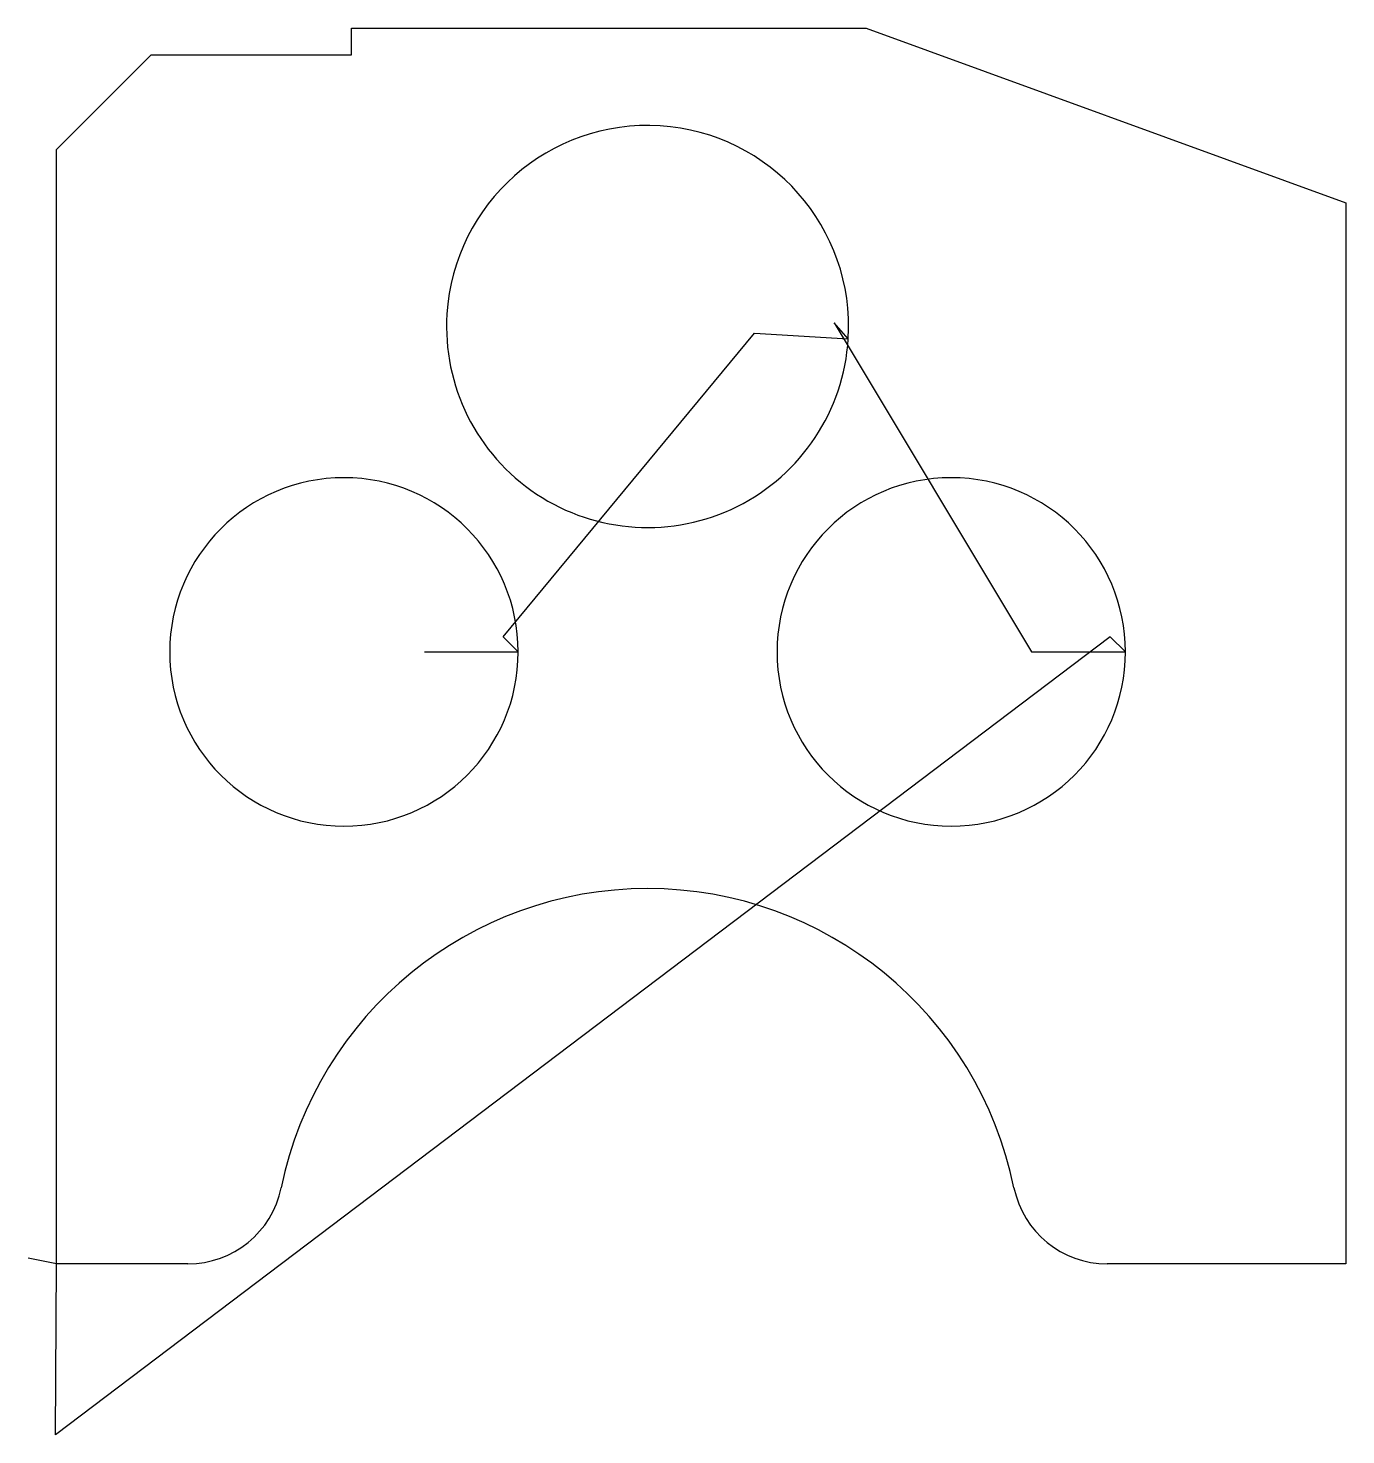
# Model space of a CAD drawing. Header units: metres. Extents: x 986 to 1477, y 118 to 642.
import ezdxf

# ---------------------------------------------------------------- set-up
doc = ezdxf.new("R2010")
doc.units = ezdxf.units.M

msp = doc.modelspace()

# ---------------------------------------------------------------- linework, layer by layer
at = {"layer": 'TOOL_0'}
for p, q in [((1106.473, 632.451), (1106.473, 642.451)), ((1106.473, 642.451), (1298.475, 642.451)), ((1298.475, 642.451), (1477.473, 577.301)), ((996.473, 597.158), (1031.766, 632.451)), ((1031.766, 632.451), (1106.473, 632.451)), ((996.473, 181.451), (996.473, 597.158)), ((1477.473, 577.301), (1477.473, 181.451)), ((1291.831, 526.505), (1286.535, 532.501)), ((1286.535, 532.501), (1360.25, 409.746)), ((1163.043, 415.403), (1256.899, 528.673)), ((1256.899, 528.673), (1291.831, 526.505)), ((1389.593, 415.403), (996.116, 117.669)), ((1168.7, 409.746), (1163.043, 415.403)), ((1395.25, 409.746), (1389.593, 415.403)), ((1133.7, 409.746), (1168.7, 409.746)), ((1360.25, 409.746), (1395.25, 409.746)), ((996.472, 181.451), (985.873, 183.593)), ((996.116, 117.669), (996.473, 181.451)), ((1045.508, 181.451), (996.472, 181.451)), ((1477.473, 181.451), (1388.437, 181.451))]:
    msp.add_line(p, q, dxfattribs=at)
for centre, radius, start, end in [((1216.975, 531.151), 75, 356.44845, 176.44768), ((1216.975, 531.151), 75, 176.44768, 356.44845), ((1103.7, 409.746), 65, 0, 180), ((1330.25, 409.746), 65, 0, 180), ((1103.7, 409.746), 65, 180, 0), ((1330.25, 409.746), 65, 180, 0), ((1216.973, 181.951), 139.499, 11.537, 168.46308), ((1045.481, 216.985), 35.534, 270.04354, 348.41811), ((1388.465, 216.985), 35.534, 191.58156, 269.95485)]:
    msp.add_arc(centre, radius, start, end, dxfattribs=at)

doc.saveas('drawing.dxf')
